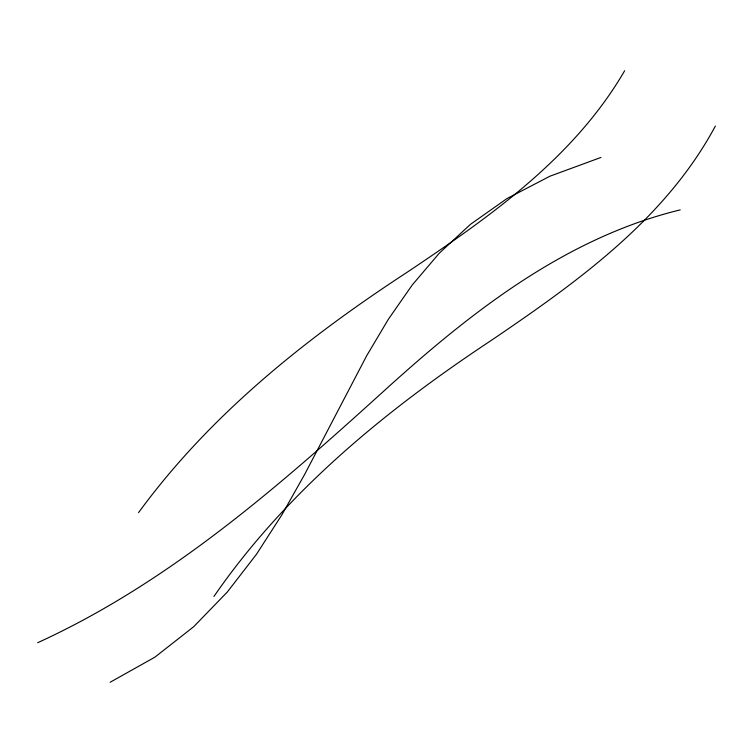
<?xml version="1.0" encoding="UTF-8"?>
<svg xmlns="http://www.w3.org/2000/svg" width="753" height="753" viewBox="0 0 753 753"><rect width="100%" height="100%" fill="white"/><g stroke="black" fill="none" stroke-linecap="round" stroke-linejoin="round"><path stroke-width="1.13" d="M715.35 126.062C665.426 219.198 577.297 281.961 491.916 339.979C386.289 409.773 286.404 491.427 213.937 596.451M624.661 70.726C573.965 158.017 489.45 217.08 407.326 272.134C306.283 338.088 210.228 414.489 138.561 512.624M110.117 682.274L154.826 657.209L193.681 626.731L227.284 592.056L256.397 554.387L281.876 514.826L304.683 474.371L366.664 355.783L388.397 319.225L412.286 284.926L439.291 253.196L470.465 224.338L506.929 198.594L549.925 176.211L600.95 157.443M37.65 642.723C170.969 581.805 281.631 483.774 389.16 386.251C473.675 309.982 567.48 237.289 680.223 209.88"/></g></svg>
